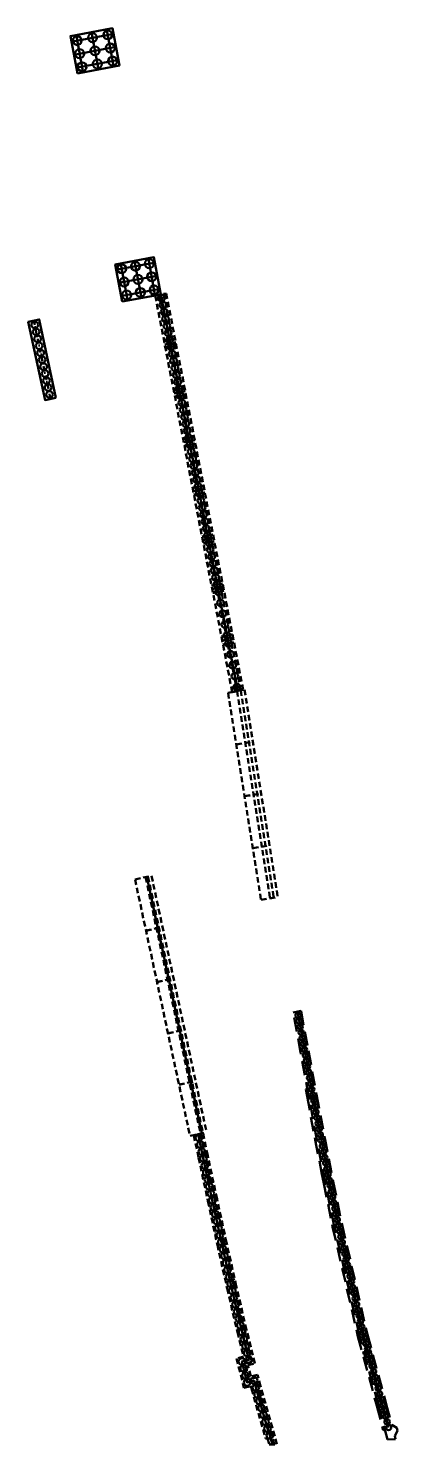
# Model space of a CAD drawing. Extents: x 9773 to 10136, y 10676 to 11757.
# Drawn here: x 9772.9 to 9855.9, y 11438.8 to 11757.2 of the extents above; entities that cross this region are included whole.
import ezdxf

# ---------------------------------------------------------------- set-up
doc = ezdxf.new("R2010")
doc.units = 0
for name, pattern in [('$0$HIDDEN2', [4.7625, 3.175, -1.5875]), ('CONTI', [0]), ('DASHDOT', [1, 0.5, -0.25, 0, -0.25]), ('HIDDEN2', [4.7625, 3.175, -1.5875]), ('PHANTOM2', [31.75, 15.875, -3.175, 3.175, -3.175, 3.175, -3.175])]:
    doc.linetypes.add(name, pattern=pattern)
for name, color, linetype, lineweight in [('CONCRETE_FORM', 202, 'Continuous', 40), ('OSI', 3, 'DASHDOT', 9), ('SIZE', 142, 'Continuous', 9), ('ПС', 5, 'Continuous', 40), ('ростверк', 200, 'Continuous', 50)]:
    doc.layers.add(name, color=color, linetype=linetype, lineweight=lineweight)
for name, color, linetype in [('HIDDEN', 6, 'HIDDEN2'), ('PHANTOM', 6, 'PHANTOM2'), ('PILE', 5, 'Continuous'), ('PILE_HID', 40, 'CONTI')]:
    doc.layers.add(name, color=color, linetype=linetype)
doc.layers.add('NOTES', color=1, linetype='Continuous', plot=False)

# ---------------------------------------------------------------- blocks, each defined once
blk = doc.blocks.new('45245242')
at = {"layer": 'CONCRETE_FORM', "color": 5, "linetype": 'HIDDEN2', "lineweight": 50, "ltscale": 0.4}
for p, q in [((9801.45, 11697.12), (9803.9, 11697.6)), ((9801.45, 11697.12), (9818.75, 11607.99)), ((9803.9, 11697.6), (9821.21, 11608.46)), ((9803.58, 11686.15), (9806.03, 11686.62)), ((9803.58, 11686.13), (9806.04, 11686.6)), ((9805.71, 11675.15), (9808.17, 11675.63)), ((9805.72, 11675.13), (9808.17, 11675.61)), ((9807.85, 11664.16), (9810.3, 11664.63)), ((9807.85, 11664.14), (9810.3, 11664.61)), ((9809.98, 11653.16), (9812.43, 11653.64)), ((9809.98, 11653.14), (9812.44, 11653.62)), ((9812.12, 11642.17), (9814.57, 11642.64)), ((9812.12, 11642.15), (9814.57, 11642.62)), ((9814.25, 11631.17), (9816.7, 11631.65)), ((9814.25, 11631.15), (9816.71, 11631.63)), ((9816.5, 11619.59), (9818.95, 11620.07)), ((9816.5, 11619.57), (9818.96, 11620.05)), ((9818.75, 11607.99), (9821.21, 11608.46))]:
    blk.add_line(p, q, dxfattribs=at)
at = {"layer": 'CONCRETE_FORM', "color": 5, "lineweight": 50}
blk.add_lwpolyline([(9779.11, 11674.16), (9775.35, 11691.76), (9772.9, 11691.24), (9776.66, 11673.64)], close=True, dxfattribs=at)
at = {"layer": 'HIDDEN', "color": 5, "lineweight": 50}
for p, q in [((9835.68, 11516.56), (9837.81, 11516.96)), ((9835.68, 11516.54), (9837.81, 11516.94)), ((9839.36, 11497.39), (9841.48, 11497.83)), ((9839.36, 11497.37), (9841.49, 11497.81)), ((9843.51, 11478.31), (9845.63, 11478.79)), ((9843.52, 11478.29), (9845.63, 11478.78)), ((9848.06, 11459.29), (9850.15, 11459.86)), ((9848.06, 11459.27), (9850.15, 11459.84))]:
    blk.add_line(p, q, dxfattribs=at)
blk.add_lwpolyline([(9855.76, 11442.6), (9855.94, 11441.91), (9855.29, 11440.79), (9855.49, 11440.06), (9853.65, 11439.98), (9851.62, 11447.59), (9847.37, 11463.25), (9841.68, 11487.87), (9839.69, 11497.61), (9837.78, 11507.39), (9835.93, 11517.19), (9834.11, 11527.01), (9832.46, 11535.99), (9834.23, 11536.32), (9835.88, 11527.34), (9837.7, 11517.52), (9839.55, 11507.72), (9841.46, 11497.96), (9843.44, 11488.24), (9849.13, 11463.61), (9853.38, 11447.95), (9854.64, 11443.25)], close=True, dxfattribs=at)
blk.add_lwpolyline([(9835.63, 11518.84), (9835.26, 11518.76), (9835.57, 11517.12), (9837.42, 11507.31), (9838.92, 11499.61), (9839.33, 11497.54), (9841.32, 11487.79), (9847.01, 11463.16), (9851.26, 11447.51), (9852.71, 11442.06), (9853.07, 11442.15)], dxfattribs=at)
at = {"layer": 'NOTES', "color": 5, "lineweight": 50, "ltscale": 5}
for p, q in [((9835.68, 11516.55), (9837.81, 11516.95)), ((9839.36, 11497.38), (9841.48, 11497.82)), ((9843.51, 11478.3), (9845.63, 11478.78)), ((9848.06, 11459.28), (9850.15, 11459.85))]:
    blk.add_line(p, q, dxfattribs=at)
blk.add_lwpolyline([(9833.39, 11536.17), (9835.05, 11527.19), (9836.87, 11517.36), (9838.72, 11507.56), (9840.62, 11497.79), (9842.61, 11488.07), (9848.29, 11463.46), (9852.55, 11447.8), (9853.91, 11442.69)], dxfattribs=at)
at = {"layer": 'OSI', "color": 5, "lineweight": 50, "ltscale": 0.5}
for p, q in [((9801.6, 11696.35), (9804.05, 11696.82)), ((9802.67, 11697.39), (9819.98, 11608.22)), ((9803.43, 11686.92), (9805.88, 11687.4)), ((9803.73, 11685.35), (9806.19, 11685.83)), ((9805.56, 11675.93), (9808.02, 11676.4)), ((9805.87, 11674.36), (9808.32, 11674.83)), ((9807.7, 11664.93), (9810.15, 11665.41)), ((9808, 11663.36), (9810.45, 11663.84)), ((9809.83, 11653.94), (9812.28, 11654.41)), ((9810.14, 11652.37), (9812.59, 11652.84)), ((9811.96, 11642.94), (9814.42, 11643.42)), ((9812.27, 11641.37), (9814.72, 11641.85)), ((9814.1, 11631.95), (9816.55, 11632.42)), ((9814.42, 11630.28), (9816.88, 11630.76)), ((9816.33, 11620.46), (9818.78, 11620.94)), ((9816.67, 11618.7), (9819.13, 11619.17)), ((9818.58, 11608.88), (9821.03, 11609.36))]:
    blk.add_line(p, q, dxfattribs=at)
at = {"layer": 'OSI', "color": 5, "lineweight": 50, "ltscale": 2}
for p, q in [((9774.13, 11691.5), (9777.89, 11673.9)), ((9799.53, 11566.45), (9811.9, 11508.78))]:
    blk.add_line(p, q, dxfattribs=at)
at = {"layer": 'OSI', "color": 5, "lineweight": 50}
blk.add_line((9812.17, 11508.82), (9812.16, 11508.84), dxfattribs=at)
at = {"layer": 'OSI', "color": 5, "lineweight": 50, "ltscale": 2}
blk.add_lwpolyline([(9827.78, 11438.84), (9827.19, 11440.91), (9826.66, 11442.42), (9824.04, 11451.66), (9823.65, 11453.21), (9822.1, 11452.82), (9820.94, 11457.48), (9822.49, 11457.87), (9820.88, 11464.37), (9818.58, 11474.17), (9816.39, 11483.98), (9814.26, 11493.78), (9812.16, 11503.57), (9811.09, 11508.59)], dxfattribs=at)
at = {"layer": 'PHANTOM', "color": 5, "linetype": '$0$HIDDEN2', "lineweight": 50, "ltscale": 0.4}
for p, q in [((9796.89, 11565.88), (9800.61, 11566.68)), ((9796.89, 11565.88), (9809.26, 11508.21)), ((9800.61, 11566.68), (9812.97, 11509.01)), ((9799.36, 11554.37), (9803.08, 11555.16)), ((9799.37, 11554.35), (9803.08, 11555.14)), ((9801.84, 11542.83), (9805.55, 11543.62)), ((9801.84, 11542.81), (9805.56, 11543.6)), ((9804.31, 11531.29), (9808.02, 11532.09)), ((9804.31, 11531.27), (9808.03, 11532.07)), ((9806.78, 11519.75), (9810.5, 11520.55)), ((9806.79, 11519.73), (9810.5, 11520.53)), ((9809.26, 11508.21), (9812.97, 11509.01)), ((9810.12, 11508.38), (9812.17, 11508.82)), ((9814.5, 11497.88), (9812.45, 11497.44)), ((9814.51, 11497.86), (9812.45, 11497.42)), ((9816.87, 11486.94), (9814.82, 11486.49)), ((9816.87, 11486.92), (9814.82, 11486.47)), ((9819.3, 11476.01), (9817.25, 11475.56)), ((9819.3, 11475.99), (9817.25, 11475.54)), ((9819.79, 11464.63), (9821.83, 11465.12)), ((9819.79, 11464.61), (9821.84, 11465.1))]:
    blk.add_line(p, q, dxfattribs=at)
for points in [[(9799.27, 11566.39), (9811.63, 11508.72)], [(9799.8, 11566.51), (9812.16, 11508.84)], [(9828.25, 11438.86), (9824.58, 11451.8), (9824.06, 11453.89), (9822.51, 11453.5), (9821.62, 11457.07), (9823.17, 11457.46), (9821.42, 11464.5), (9819.13, 11474.3), (9816.94, 11484.1), (9814.81, 11493.9), (9812.71, 11503.68), (9811.64, 11508.7)]]:
    blk.add_lwpolyline(points, dxfattribs=at)
blk.add_lwpolyline([(9810.11, 11508.38), (9811.18, 11503.36), (9813.28, 11493.57), (9815.41, 11483.76), (9817.61, 11473.95), (9819.91, 11464.13), (9821.28, 11458.6), (9819.73, 11458.21), (9821.37, 11451.61), (9822.92, 11452), (9823.07, 11451.4), (9826.26, 11440.17), (9826.66, 11440.19), (9827.07, 11438.81), (9828.81, 11438.89), (9825.1, 11451.94), (9824.45, 11454.54), (9822.9, 11454.15), (9822.27, 11456.68), (9823.83, 11457.06), (9821.95, 11464.62), (9819.66, 11474.42), (9817.46, 11484.22), (9815.33, 11494.01), (9813.24, 11503.8), (9812.17, 11508.82)], close=True, dxfattribs=at)
at = {"layer": 'PILE', "color": 5, "lineweight": 50}
for centre, radius in [((9802.82, 11696.58), 0.75), ((9803.13, 11695.01), 0.75), ((9803.43, 11693.44), 0.75), ((9803.74, 11691.87), 0.75), ((9804.04, 11690.3), 0.75), ((9804.35, 11688.73), 0.75), ((9804.65, 11687.16), 0.75), ((9804.96, 11685.59), 0.75), ((9805.26, 11684.02), 0.75), ((9805.57, 11682.45), 0.75), ((9805.87, 11680.88), 0.75), ((9806.18, 11679.31), 0.75), ((9806.48, 11677.74), 0.75), ((9806.79, 11676.17), 0.75), ((9807.09, 11674.59), 0.75), ((9807.4, 11673.02), 0.75), ((9807.7, 11671.45), 0.75), ((9808.01, 11669.88), 0.75), ((9808.31, 11668.31), 0.75), ((9808.62, 11666.74), 0.75), ((9808.92, 11665.17), 0.75), ((9809.23, 11663.6), 0.75), ((9809.53, 11662.03), 0.75), ((9809.84, 11660.46), 0.75), ((9810.14, 11658.89), 0.75), ((9810.45, 11657.32), 0.75), ((9810.75, 11655.75), 0.75), ((9811.06, 11654.18), 0.75), ((9811.36, 11652.61), 0.75), ((9811.67, 11651.03), 0.75), ((9811.97, 11649.46), 0.75), ((9812.28, 11647.89), 0.75), ((9812.58, 11646.32), 0.75), ((9812.89, 11644.75), 0.75), ((9813.19, 11643.18), 0.75), ((9813.5, 11641.61), 0.75), ((9813.8, 11640.04), 0.75), ((9814.11, 11638.47), 0.75), ((9814.41, 11636.9), 0.75), ((9814.72, 11635.33), 0.75), ((9815.02, 11633.76), 0.75), ((9815.33, 11632.19), 0.75), ((9815.65, 11630.52), 0.75), ((9816.13, 11628.06), 0.75), ((9816.6, 11625.61), 0.75), ((9817.08, 11623.16), 0.75), ((9817.56, 11620.7), 0.75), ((9817.9, 11618.93), 0.75), ((9818.38, 11616.48), 0.75), ((9818.85, 11614.03), 0.75), ((9819.33, 11611.57), 0.75), ((9819.8, 11609.12), 0.75), ((9833.54, 11535.33), 0.6), ((9833.78, 11534.05), 0.6), ((9834.02, 11532.77), 0.6), ((9834.25, 11531.5), 0.6), ((9834.49, 11530.22), 0.6), ((9834.72, 11528.94), 0.6), ((9834.96, 11527.66), 0.6), ((9835.2, 11526.38), 0.6), ((9835.43, 11525.1), 0.6), ((9835.67, 11523.83), 0.6), ((9835.91, 11522.55), 0.6), ((9836.15, 11521.27), 0.6), ((9836.38, 11519.99), 0.6), ((9836.62, 11518.71), 0.6), ((9836.86, 11517.43), 0.6), ((9837.1, 11516.16), 0.6), ((9837.34, 11514.88), 0.6), ((9837.58, 11513.6), 0.6), ((9837.82, 11512.32), 0.6), ((9838.06, 11511.05), 0.6), ((9838.3, 11509.77), 0.6), ((9811.25, 11507.81), 0.75), ((9811.59, 11506.25), 0.75), ((9838.54, 11508.49), 0.6), ((9838.78, 11507.22), 0.6), ((9811.92, 11504.68), 0.75), ((9812.26, 11503.12), 0.75), ((9839.03, 11505.94), 0.6), ((9839.28, 11504.66), 0.6), ((9839.53, 11503.39), 0.6), ((9812.59, 11501.56), 0.75), ((9812.93, 11499.99), 0.75), ((9839.78, 11502.11), 0.6), ((9840.03, 11500.84), 0.6), ((9813.26, 11498.43), 0.75), ((9813.6, 11496.86), 0.75), ((9840.28, 11499.56), 0.6), ((9840.53, 11498.28), 0.6), ((9840.78, 11497.01), 0.6), ((9813.93, 11495.3), 0.75), ((9814.27, 11493.73), 0.75), ((9841.04, 11495.74), 0.6), ((9841.3, 11494.46), 0.6), ((9814.61, 11492.17), 0.75), ((9814.95, 11490.61), 0.75), ((9841.56, 11493.19), 0.6), ((9841.83, 11491.91), 0.6), ((9842.09, 11490.64), 0.6), ((9815.29, 11489.04), 0.75), ((9815.63, 11487.48), 0.75), ((9842.35, 11489.37), 0.6), ((9842.61, 11488.09), 0.6), ((9815.97, 11485.92), 0.75), ((9816.31, 11484.35), 0.75), ((9842.9, 11486.83), 0.6), ((9843.19, 11485.56), 0.6), ((9843.48, 11484.29), 0.6), ((9816.65, 11482.79), 0.75), ((9817, 11481.23), 0.75), ((9843.78, 11483.03), 0.6), ((9844.07, 11481.76), 0.6), ((9817.35, 11479.67), 0.75), ((9817.7, 11478.11), 0.75), ((9844.36, 11480.49), 0.6), ((9844.65, 11479.23), 0.6), ((9844.95, 11477.96), 0.6), ((9818.05, 11476.54), 0.75), ((9818.4, 11474.98), 0.75), ((9845.24, 11476.69), 0.6), ((9845.53, 11475.43), 0.6), ((9818.76, 11473.42), 0.75), ((9819.12, 11471.87), 0.75), ((9845.82, 11474.16), 0.6), ((9846.12, 11472.89), 0.6), ((9846.41, 11471.63), 0.6), ((9819.49, 11470.31), 0.75), ((9819.85, 11468.75), 0.75), ((9846.7, 11470.36), 0.6), ((9846.99, 11469.09), 0.6), ((9820.22, 11467.19), 0.75), ((9820.58, 11465.63), 0.75), ((9847.29, 11467.83), 0.6), ((9847.58, 11466.56), 0.6), ((9847.87, 11465.29), 0.6), ((9820.95, 11464.08), 0.75), ((9821.34, 11462.52), 0.75), ((9848.16, 11464.03), 0.6), ((9848.48, 11462.77), 0.6), ((9848.82, 11461.51), 0.6), ((9821.72, 11460.97), 0.75), ((9822.11, 11459.42), 0.75), ((9849.16, 11460.26), 0.6), ((9849.5, 11459), 0.6), ((9820.94, 11457.48), 0.75), ((9821.33, 11455.93), 0.75), ((9822.49, 11457.87), 0.75), ((9849.84, 11457.75), 0.6), ((9850.18, 11456.49), 0.6), ((9850.53, 11455.24), 0.6), ((9821.71, 11454.37), 0.75), ((9822.1, 11452.82), 0.75), ((9823.65, 11453.21), 0.75), ((9850.87, 11453.98), 0.6), ((9851.21, 11452.73), 0.6), ((9824.04, 11451.66), 0.75), ((9824.47, 11450.11), 0.75), ((9851.55, 11451.48), 0.6), ((9851.89, 11450.22), 0.6), ((9852.23, 11448.97), 0.6), ((9824.91, 11448.58), 0.75), ((9825.34, 11447.04), 0.75), ((9825.78, 11445.5), 0.75), ((9852.57, 11447.71), 0.6), ((9852.9, 11446.46), 0.6), ((9826.22, 11443.96), 0.75), ((9826.66, 11442.42), 0.75), ((9853.24, 11445.2), 0.6), ((9853.57, 11443.94), 0.6), ((9853.91, 11442.69), 0.6), ((9827.19, 11440.91), 0.75)]:
    blk.add_circle(centre, radius, dxfattribs=at)
at = {"layer": 'PILE_HID', "color": 5, "lineweight": 50}
for centre in [(9774.34, 11690.52), (9774.67, 11688.96), (9775, 11687.4), (9775.34, 11685.83), (9775.67, 11684.27), (9776.01, 11682.7), (9776.34, 11681.14), (9776.67, 11679.57), (9777.01, 11678.01), (9777.34, 11676.44), (9777.68, 11674.88)]:
    blk.add_circle(centre, 0.75, dxfattribs=at)
at = {"layer": 'ростверк', "color": 5, "linetype": 'HIDDEN2', "lineweight": 50, "ltscale": 0.4}
for p, q in [((9817.81, 11607.8), (9821.54, 11608.53)), ((9821.54, 11608.53), (9828.98, 11561.88)), ((9817.81, 11607.8), (9825.23, 11561.28)), ((9819.65, 11596.24), (9823.4, 11596.84)), ((9819.65, 11596.22), (9823.41, 11596.82)), ((9821.51, 11584.58), (9825.26, 11585.18)), ((9821.51, 11584.56), (9825.27, 11585.16)), ((9823.37, 11572.93), (9827.12, 11573.53)), ((9823.37, 11572.91), (9827.12, 11573.51)), ((9825.23, 11561.28), (9828.98, 11561.88))]:
    blk.add_line(p, q, dxfattribs=at)
for points in [[(9802.52, 11697.33), (9819.82, 11608.22), (9819.82, 11608.19)], [(9803.35, 11697.49), (9820.65, 11608.37), (9820.66, 11608.36)]]:
    blk.add_lwpolyline(points, dxfattribs=at)

msp = doc.modelspace()

# ---------------------------------------------------------------- linework, layer by layer
at = {"layer": 'ПС', "color": 5, "lineweight": 50}
for p, q in [((9782.88, 11754.26), (9791.78, 11755.92)), ((9785.17, 11747.57), (9783.7, 11755.43)), ((9787.1, 11756.32), (9788.66, 11747.96)), ((9792.05, 11748.85), (9790.59, 11756.71)), ((9783.16, 11751.26), (9792.6, 11753.02)), ((9783.98, 11748.36), (9792.88, 11750.02)), ((9792.92, 11702.96), (9801.09, 11704.47)), ((9795.18, 11696.26), (9793.73, 11704.13)), ((9796.78, 11704.94), (9798.32, 11696.59)), ((9801.37, 11697.4), (9799.92, 11705.27)), ((9793.2, 11699.96), (9801.9, 11701.57)), ((9794.01, 11697.06), (9802.18, 11698.57)), ((9812.17, 11508.82), (9812.16, 11508.84))]:
    msp.add_line(p, q, dxfattribs=at)
at = {"layer": 'ПС', "color": 5, "linetype": 'HIDDEN2', "lineweight": 50, "ltscale": 0.4}
for p, q in [((9801.45, 11697.12), (9803.9, 11697.6)), ((9801.45, 11697.12), (9818.75, 11607.99)), ((9803.9, 11697.6), (9821.21, 11608.46)), ((9803.58, 11686.15), (9806.03, 11686.62)), ((9803.58, 11686.13), (9806.04, 11686.6)), ((9805.71, 11675.15), (9808.17, 11675.63)), ((9805.72, 11675.13), (9808.17, 11675.61)), ((9807.85, 11664.16), (9810.3, 11664.63)), ((9807.85, 11664.14), (9810.3, 11664.61)), ((9809.98, 11653.16), (9812.43, 11653.64)), ((9809.98, 11653.14), (9812.44, 11653.62)), ((9812.12, 11642.17), (9814.57, 11642.64)), ((9812.12, 11642.15), (9814.57, 11642.62)), ((9814.25, 11631.17), (9816.7, 11631.65)), ((9814.25, 11631.15), (9816.71, 11631.63)), ((9816.5, 11619.59), (9818.95, 11620.07)), ((9816.5, 11619.57), (9818.96, 11620.05)), ((9817.81, 11607.8), (9821.54, 11608.53)), ((9821.54, 11608.53), (9828.98, 11561.88)), ((9817.81, 11607.8), (9825.23, 11561.28)), ((9818.75, 11608.01), (9821.2, 11608.48)), ((9819.65, 11596.24), (9823.4, 11596.84)), ((9819.65, 11596.22), (9823.41, 11596.82)), ((9821.51, 11584.58), (9825.26, 11585.18)), ((9821.51, 11584.56), (9825.27, 11585.16)), ((9823.37, 11572.93), (9827.12, 11573.53)), ((9823.37, 11572.91), (9827.12, 11573.51)), ((9825.23, 11561.28), (9828.98, 11561.88))]:
    msp.add_line(p, q, dxfattribs=at)
at = {"layer": 'ПС', "color": 5, "lineweight": 50, "ltscale": 0.5}
for p, q in [((9801.6, 11696.35), (9804.05, 11696.82)), ((9802.67, 11697.39), (9819.98, 11608.22)), ((9803.43, 11686.92), (9805.88, 11687.4)), ((9803.73, 11685.35), (9806.19, 11685.83)), ((9805.56, 11675.93), (9808.02, 11676.4)), ((9805.87, 11674.36), (9808.32, 11674.83)), ((9807.7, 11664.93), (9810.15, 11665.41)), ((9808, 11663.36), (9810.45, 11663.84)), ((9809.83, 11653.94), (9812.28, 11654.41)), ((9810.14, 11652.37), (9812.59, 11652.84)), ((9811.96, 11642.94), (9814.42, 11643.42)), ((9812.27, 11641.37), (9814.72, 11641.85)), ((9814.1, 11631.95), (9816.55, 11632.42)), ((9814.42, 11630.28), (9816.88, 11630.76)), ((9816.33, 11620.46), (9818.78, 11620.94)), ((9816.67, 11618.7), (9819.13, 11619.17)), ((9818.58, 11608.88), (9821.03, 11609.36))]:
    msp.add_line(p, q, dxfattribs=at)
at = {"layer": 'ПС', "color": 5, "linetype": '$0$HIDDEN2', "lineweight": 50, "ltscale": 0.4}
for p, q in [((9796.89, 11565.88), (9800.61, 11566.68)), ((9796.89, 11565.88), (9809.26, 11508.21)), ((9800.61, 11566.68), (9812.97, 11509.01)), ((9799.36, 11554.37), (9803.08, 11555.16)), ((9799.37, 11554.35), (9803.08, 11555.14)), ((9801.84, 11542.83), (9805.55, 11543.62)), ((9801.84, 11542.81), (9805.56, 11543.6)), ((9804.31, 11531.29), (9808.02, 11532.09)), ((9804.31, 11531.27), (9808.03, 11532.07)), ((9806.78, 11519.75), (9810.5, 11520.55)), ((9806.79, 11519.73), (9810.5, 11520.53)), ((9809.26, 11508.21), (9812.97, 11509.01)), ((9810.12, 11508.38), (9812.17, 11508.82)), ((9814.5, 11497.88), (9812.45, 11497.44)), ((9814.51, 11497.86), (9812.45, 11497.42)), ((9816.87, 11486.94), (9814.82, 11486.49)), ((9816.87, 11486.92), (9814.82, 11486.47)), ((9819.3, 11476.01), (9817.25, 11475.56)), ((9819.3, 11475.99), (9817.25, 11475.54)), ((9819.79, 11464.63), (9821.83, 11465.12)), ((9819.79, 11464.61), (9821.84, 11465.1))]:
    msp.add_line(p, q, dxfattribs=at)
at = {"layer": 'ПС', "color": 5, "lineweight": 50, "ltscale": 2}
msp.add_line((9799.53, 11566.45), (9811.9, 11508.78), dxfattribs=at)
at = {"layer": 'ПС', "color": 5, "lineweight": 50}
for points in [[(9783.94, 11747.08), (9793.38, 11748.84), (9791.82, 11757.2), (9782.38, 11755.44)], [(9783.94, 11747.08), (9793.38, 11748.84), (9791.82, 11757.2), (9782.38, 11755.44)], [(9793.97, 11695.78), (9802.67, 11697.39), (9801.13, 11705.75), (9792.43, 11704.14)]]:
    msp.add_lwpolyline(points, close=True, dxfattribs=at)
at = {"layer": 'ПС', "color": 5, "linetype": 'HIDDEN2', "lineweight": 50, "ltscale": 0.4}
for points in [[(9802.52, 11697.33), (9819.82, 11608.22), (9827.25, 11561.6)], [(9803.35, 11697.49), (9820.65, 11608.37), (9828.09, 11561.74)]]:
    msp.add_lwpolyline(points, dxfattribs=at)
at = {"layer": 'ПС', "color": 5, "linetype": '$0$HIDDEN2', "lineweight": 50, "ltscale": 0.4}
for points in [[(9799.27, 11566.39), (9811.63, 11508.72)], [(9799.8, 11566.51), (9812.16, 11508.84)], [(9828.25, 11438.86), (9824.58, 11451.8), (9824.06, 11453.89), (9822.51, 11453.5), (9821.62, 11457.07), (9823.17, 11457.46), (9821.42, 11464.5), (9819.13, 11474.3), (9816.94, 11484.1), (9814.81, 11493.9), (9812.71, 11503.68), (9811.64, 11508.7)]]:
    msp.add_lwpolyline(points, dxfattribs=at)
msp.add_lwpolyline([(9810.11, 11508.38), (9811.18, 11503.36), (9813.28, 11493.57), (9815.41, 11483.76), (9817.61, 11473.95), (9819.91, 11464.13), (9821.28, 11458.6), (9819.73, 11458.21), (9821.37, 11451.61), (9822.92, 11452), (9823.07, 11451.4), (9826.26, 11440.17), (9826.66, 11440.19), (9827.07, 11438.81), (9828.81, 11438.89), (9825.1, 11451.94), (9824.45, 11454.54), (9822.9, 11454.15), (9822.27, 11456.68), (9823.83, 11457.06), (9821.95, 11464.62), (9819.66, 11474.42), (9817.46, 11484.22), (9815.33, 11494.01), (9813.24, 11503.8), (9812.17, 11508.82)], close=True, dxfattribs=at)
at = {"layer": 'ПС', "color": 5, "lineweight": 50, "ltscale": 2}
msp.add_lwpolyline([(9827.78, 11438.84), (9827.19, 11440.91), (9826.66, 11442.42), (9824.04, 11451.66), (9823.65, 11453.21), (9822.1, 11452.82), (9820.94, 11457.48), (9822.49, 11457.87), (9820.88, 11464.37), (9818.58, 11474.17), (9816.39, 11483.98), (9814.26, 11493.78), (9812.16, 11503.57), (9811.09, 11508.59)], dxfattribs=at)
at = {"layer": 'ПС', "color": 5, "lineweight": 50}
for centre, radius in [((9783.89, 11754.45), 1), ((9787.33, 11755.09), 1), ((9790.77, 11755.73), 1), ((9784.44, 11751.5), 1), ((9787.88, 11752.14), 1), ((9791.32, 11752.78), 1), ((9784.99, 11748.55), 1), ((9788.43, 11749.19), 1), ((9791.87, 11749.83), 1), ((9793.91, 11703.14), 1), ((9797, 11703.72), 1), ((9800.1, 11704.29), 1), ((9794.45, 11700.19), 1), ((9797.55, 11700.77), 1), ((9800.65, 11701.34), 1), ((9795, 11697.24), 1), ((9798.09, 11697.82), 1), ((9801.19, 11698.39), 1), ((9802.82, 11696.58), 0.75), ((9803.13, 11695.01), 0.75), ((9803.43, 11693.44), 0.75), ((9803.74, 11691.87), 0.75), ((9804.04, 11690.3), 0.75), ((9804.35, 11688.73), 0.75), ((9804.65, 11687.16), 0.75), ((9804.96, 11685.59), 0.75), ((9805.26, 11684.02), 0.75), ((9805.57, 11682.45), 0.75), ((9805.87, 11680.88), 0.75), ((9806.18, 11679.31), 0.75), ((9806.48, 11677.74), 0.75), ((9806.79, 11676.17), 0.75), ((9807.09, 11674.59), 0.75), ((9807.4, 11673.02), 0.75), ((9807.7, 11671.45), 0.75), ((9808.01, 11669.88), 0.75), ((9808.31, 11668.31), 0.75), ((9808.62, 11666.74), 0.75), ((9808.92, 11665.17), 0.75), ((9809.23, 11663.6), 0.75), ((9809.53, 11662.03), 0.75), ((9809.84, 11660.46), 0.75), ((9810.14, 11658.89), 0.75), ((9810.45, 11657.32), 0.75), ((9810.75, 11655.75), 0.75), ((9811.06, 11654.18), 0.75), ((9811.36, 11652.61), 0.75), ((9811.67, 11651.03), 0.75), ((9811.97, 11649.46), 0.75), ((9812.28, 11647.89), 0.75), ((9812.58, 11646.32), 0.75), ((9812.89, 11644.75), 0.75), ((9813.19, 11643.18), 0.75), ((9813.5, 11641.61), 0.75), ((9813.8, 11640.04), 0.75), ((9814.11, 11638.47), 0.75), ((9814.41, 11636.9), 0.75), ((9814.72, 11635.33), 0.75), ((9815.02, 11633.76), 0.75), ((9815.33, 11632.19), 0.75), ((9815.65, 11630.52), 0.75), ((9816.13, 11628.06), 0.75), ((9816.6, 11625.61), 0.75), ((9817.08, 11623.16), 0.75), ((9817.56, 11620.7), 0.75), ((9817.9, 11618.93), 0.75), ((9818.38, 11616.48), 0.75), ((9818.85, 11614.03), 0.75), ((9819.33, 11611.57), 0.75), ((9819.8, 11609.12), 0.75), ((9811.25, 11507.81), 0.75), ((9811.59, 11506.25), 0.75), ((9811.92, 11504.68), 0.75), ((9812.26, 11503.12), 0.75), ((9812.59, 11501.56), 0.75), ((9812.93, 11499.99), 0.75), ((9813.26, 11498.43), 0.75), ((9813.6, 11496.86), 0.75), ((9813.93, 11495.3), 0.75), ((9814.27, 11493.73), 0.75), ((9814.61, 11492.17), 0.75), ((9814.95, 11490.61), 0.75), ((9815.29, 11489.04), 0.75), ((9815.63, 11487.48), 0.75), ((9815.97, 11485.92), 0.75), ((9816.31, 11484.35), 0.75), ((9816.65, 11482.79), 0.75), ((9817, 11481.23), 0.75), ((9817.35, 11479.67), 0.75), ((9817.7, 11478.11), 0.75), ((9818.05, 11476.54), 0.75), ((9818.4, 11474.98), 0.75), ((9818.76, 11473.42), 0.75), ((9819.12, 11471.87), 0.75), ((9819.49, 11470.31), 0.75), ((9819.85, 11468.75), 0.75), ((9820.22, 11467.19), 0.75), ((9820.58, 11465.63), 0.75), ((9820.95, 11464.08), 0.75), ((9821.34, 11462.52), 0.75), ((9821.72, 11460.97), 0.75), ((9822.11, 11459.42), 0.75), ((9820.94, 11457.48), 0.75), ((9821.33, 11455.93), 0.75), ((9822.49, 11457.87), 0.75), ((9821.71, 11454.37), 0.75), ((9822.1, 11452.82), 0.75), ((9823.65, 11453.21), 0.75), ((9824.04, 11451.66), 0.75), ((9824.47, 11450.11), 0.75), ((9824.91, 11448.58), 0.75), ((9825.34, 11447.04), 0.75), ((9825.78, 11445.5), 0.75), ((9826.22, 11443.96), 0.75), ((9826.66, 11442.42), 0.75), ((9827.19, 11440.91), 0.75)]:
    msp.add_circle(centre, radius, dxfattribs=at)

# ---------------------------------------------------------------- block references
at = {"layer": 'SIZE'}
msp.add_blockref('45245242', (0, 0), dxfattribs=at)

doc.saveas('drawing.dxf')
